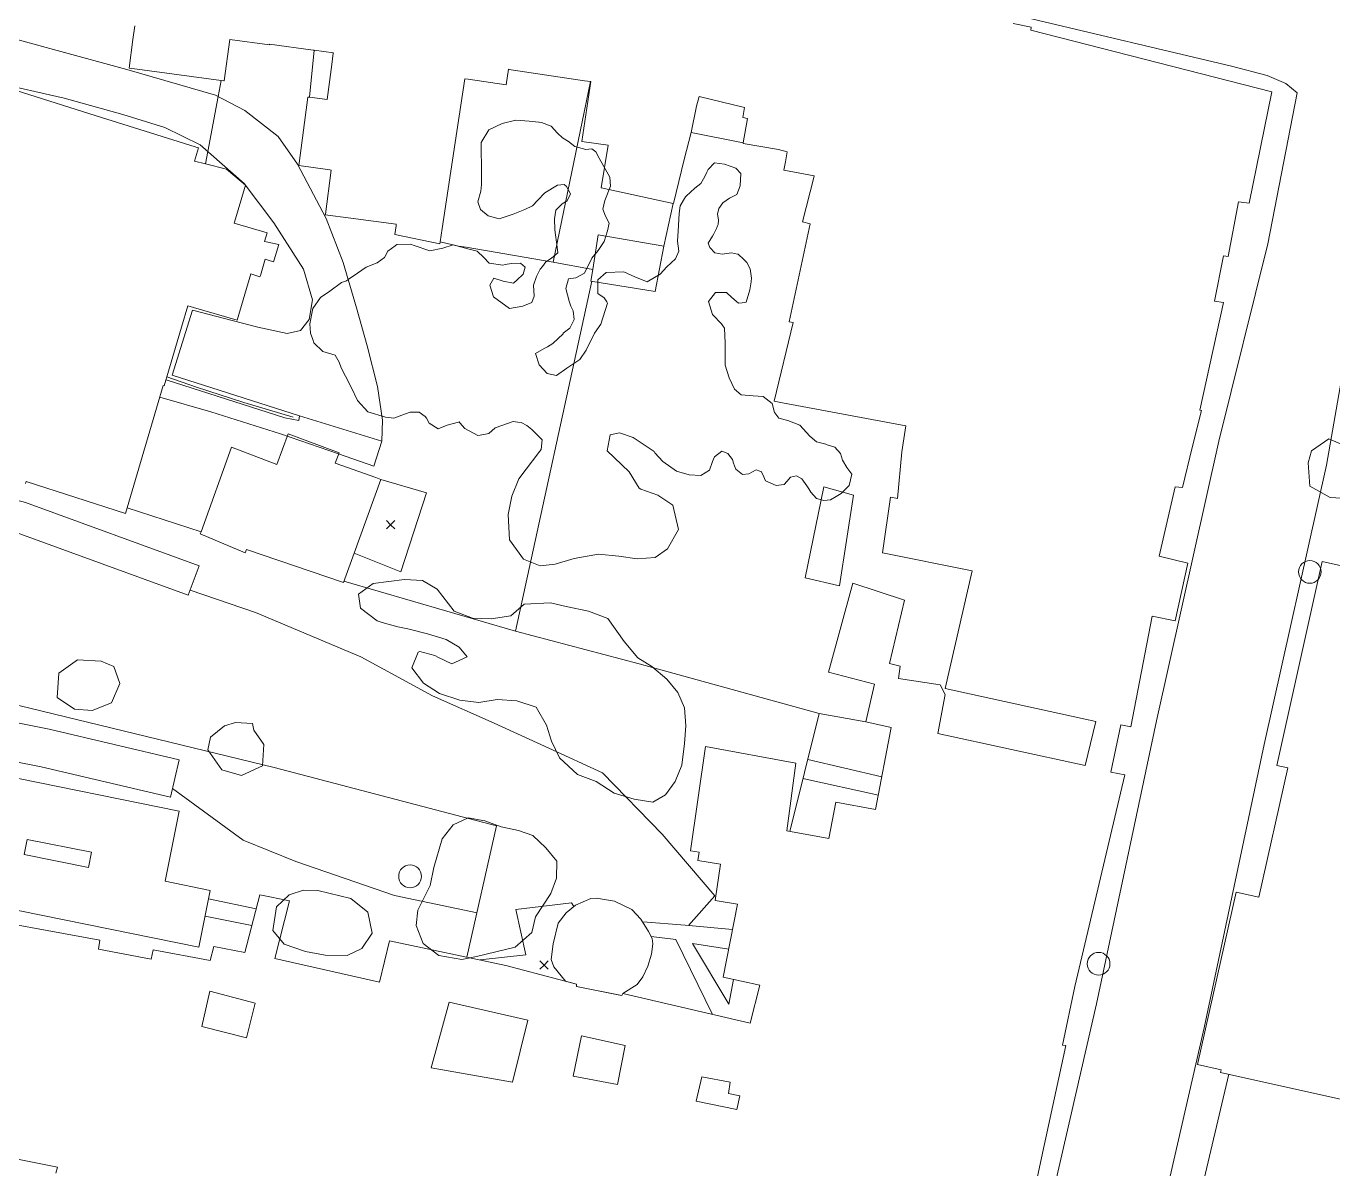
# Model space of a CAD drawing. Header units: metres. Extents: x 4652992 to 4879070, y 2074171 to 2309877.
# Drawn here: x 4653831.3 to 4653919.9, y 2307351.6 to 2307429 of the extents above; entities that cross this region are included whole.
import ezdxf

# ---------------------------------------------------------------- set-up
doc = ezdxf.new("R2010")
doc.units = ezdxf.units.M
doc.header["$MEASUREMENT"] = 0
doc.linetypes.add('DGN Style 2', pattern=[66.27138, 39.762828, -26.508552])
doc.linetypes.add('DGN Style 3', pattern=[92.779933, 66.271381, -26.508552])
doc.layers.get('0').update_dxf_attribs({"color": 4, "lineweight": 0})
for name, color, linetype, lineweight in [('Level 18', 5, 'Continuous', 0), ('Level 20', 30, 'DGN Style 3', 0), ('Level 30', 5, 'Continuous', 0), ('Level 31', 38, 'Continuous', 0), ('Level 35', 4, 'Continuous', 0), ('Level 36', 1, 'Continuous', 0), ('Level 37', 3, 'Continuous', 0), ('Level 38', 3, 'Continuous', 0), ('Level 40', 1, 'Continuous', 0), ('Level 53', 5, 'Continuous', 0), ('Level 54', 30, 'DGN Style 2', 0), ('Level 61', 4, 'Continuous', 0), ('Level 62', 4, 'Continuous', 0), ('Level 63', 3, 'Continuous', 0)]:
    doc.layers.add(name, color=color, linetype=linetype, lineweight=lineweight)

# ---------------------------------------------------------------- blocks, each defined once
blk = doc.blocks.new('COTA')
at = {"color": 0, "linetype": 'ByBlock', "lineweight": -2, "ltscale": 10}
for p, q in [((0, 0), (-1.419522, -1.408457)), ((-1.408457, 1.419522), (0, 0)), ((1.419522, 1.408457), (0, 0)), ((0, 0), (1.408457, -1.419522))]:
    blk.add_line(p, q, dxfattribs=at)
blk = doc.blocks.new('POSTE_1')
at = {"layer": 'Level 61'}
blk.add_circle((-4.7e-05, -1.9e-05, -2.4e-05), 0.770001, dxfattribs=at)
blk = doc.blocks.new('COTA_12')
at = {"layer": 'Level 63', "ltscale": 0.2}
for p, q in [((-1.408662, 1.419362, 0.00024), (-0.000205, -0.00016, 0.00024)), ((1.419317, 1.408297, 0.00024), (-0.000205, -0.00016, 0.00024)), ((-0.000205, -0.00016, 0.00024), (-1.419727, -1.408617, 0.00024)), ((-0.000205, -0.00016, 0.00024), (1.408252, -1.419682, 0.00024))]:
    blk.add_line(p, q, dxfattribs=at)

msp = doc.modelspace()

# ---------------------------------------------------------------- linework, layer by layer
at = {"layer": 'Level 18', "color": 30}
for points in [[(4653912.173002, 2307400.888649, 1393.192617), (4653915.487317, 2307414.273423, 1392.703321), (4653917.486863, 2307424.498414, 1392.275036), (4653916.720773, 2307425.141192, 1392.250945), (4653915.454628, 2307425.684559, 1392.285817), (4653913.037919, 2307426.30985, 1392.102974), (4653899.07946, 2307429.60306, 1391.920374), (4653891.038531, 2307431.503399, 1391.223736), (4653883.724149, 2307433.068652, 1390.796511), (4653878.892389, 2307434.085218, 1390.016245), (4653872.590485, 2307435.589347, 1388.979858), (4653867.456285, 2307436.439866, 1388.092606), (4653859.634149, 2307437.486037, 1386.44587), (4653850.008952, 2307438.664013, 1384.322526), (4653840.005657, 2307440.015326, 1382.267038), (4653835.280861, 2307440.663906, 1381.416154), (4653834.2316, 2307440.599046, 1381.268762), (4653833.437608, 2307440.238299, 1381.151863), (4653832.88768, 2307438.611337, 1381.11411), (4653831.794413, 2307433.921624, 1381.187653), (4653830.5495, 2307430.032144, 1381.430552)], [(4654011.548126, 2307403.068242, 1394.130382), (4654010.870817, 2307404.393386, 1394.007417), (4654009.692147, 2307404.953081, 1394.036957), (4654000.32098, 2307406.866745, 1394.177976), (4653990.496069, 2307408.999108, 1394.309208), (4653983.545591, 2307410.551539, 1394.279273), (4653972.34733, 2307413.016934, 1394.044099), (4653961.041295, 2307415.552701, 1393.809771), (4653948.230826, 2307418.374532, 1393.60998), (4653939.039053, 2307420.525751, 1393.19598), (4653929.834811, 2307422.728006, 1392.618917), (4653926.003743, 2307423.434124, 1392.318595), (4653924.15043, 2307423.380876, 1392.278229), (4653921.861177, 2307412.98921, 1392.718623), (4653919.468683, 2307399.25937, 1393.285273)], [(4653898.594815, 2307339.723172, 1395.600656), (4653903.869005, 2307362.735617, 1394.588156), (4653907.937312, 2307381.921825, 1393.750656), (4653912.173001, 2307400.888648, 1392.750656)], [(4653905.881288, 2307338.053195, 1395.587778), (4653911.16913, 2307361.125205, 1394.575278), (4653915.241765, 2307380.331825, 1393.737778), (4653919.468683, 2307399.25937, 1392.737778)]]:
    msp.add_polyline3d(points, dxfattribs=at)
at = {"layer": 'Level 20', "linetype": 'Continuous'}
for points in [[(4653876.206797, 2307368.055849, 1393.296077), (4653877.984789, 2307370.069431, 1393.189827), (4653874.415774, 2307374.241049, 1392.771077), (4653870.366636, 2307378.403571, 1391.902327), (4653866.743238, 2307380.087168, 1391.439827), (4653863.03911, 2307381.776211, 1390.771077), (4653858.840724, 2307383.636183, 1390.264827), (4653853.981775, 2307386.263556, 1389.583577), (4653846.843978, 2307389.265255, 1389.039827), (4653842.418001, 2307390.795366, 1388.745657)], [(4653861.868148, 2307368.926184, 1392.449583), (4653856.280054, 2307370.081805, 1392.212083), (4653849.592199, 2307372.39031, 1391.237083), (4653846.000612, 2307373.833117, 1390.099583), (4653841.218163, 2307377.34378, 1389.748677)]]:
    msp.add_polyline3d(points, dxfattribs=at)
at = {"layer": 'Level 30', "color": 1}
for points in [[(4653890.682085, 2307400.173543, 1400.169087), (4653890.937296, 2307401.939828, 1402.1), (4653882.583291, 2307403.481293, 1402.1), (4653882.018148, 2307403.613057, 1396.4), (4653883.310466, 2307408.923662, 1396.4), (4653883.040546, 2307408.971666, 1398.7), (4653884.457606, 2307415.633205, 1398.6), (4653883.948708, 2307415.764298, 1394.5), (4653884.715373, 2307418.755996, 1394.5), (4653884.738232, 2307418.872102, 1393.7), (4653882.667248, 2307419.255365, 1393.5), (4653882.786133, 2307419.821896, 1393.5), (4653882.90236, 2307420.507685, 1392.8), (4653882.31976, 2307420.658634, 1392.8), (4653879.914566, 2307421.078248, 1392.8), (4653879.921935, 2307421.119077, 1392.80964), (4653880.220317, 2307422.772319, 1393.2), (4653879.89632, 2307422.833292, 1393.2), (4653879.998665, 2307423.515507, 1393.2), (4653876.924449, 2307424.262477, 1393.2), (4653876.75124, 2307423.602052, 1392.2), (4653876.387548, 2307421.810683, 1392.1509), (4653875.914986, 2307419.97348, 1392.1), (4653875.189227, 2307417.002597, 1391.6), (4653875.162228, 2307417.009496, 1391.6), (4653870.283592, 2307418.070724, 1391.4478), (4653870.751328, 2307420.945497, 1391.8), (4653868.97017, 2307421.212322, 1391.8), (4653869.577302, 2307425.265158, 1390.6), (4653869.553356, 2307425.268745, 1390.598708), (4653869.160457, 2307425.327603, 1390.5775), (4653864.178778, 2307426.073879, 1390.3092), (4653864.008485, 2307426.09939, 1390.3), (4653863.850354, 2307425.043807, 1391.1947), (4653863.849422, 2307425.037587, 1391.2), (4653861.277355, 2307425.422893, 1390.1035), (4653861.034508, 2307425.459272, 1390), (4653860.498225, 2307421.879379, 1389.968), (4653859.51261, 2307415.300022, 1389.9093), (4653859.379047, 2307414.408443, 1389.901348), (4653859.356404, 2307414.257289, 1389.9), (4653856.293045, 2307414.894128, 1390), (4653856.374441, 2307415.49848, 1386.351), (4653856.386732, 2307415.589734, 1385.8), (4653853.31225, 2307416.003817, 1385.8), (4653851.576618, 2307416.237578, 1385.8), (4653851.583556, 2307416.289094, 1385.8), (4653851.985079, 2307419.270326, 1385.8), (4653851.888515, 2307419.283331, 1385.9357), (4653849.779643, 2307419.567362, 1388.9), (4653849.801837, 2307419.732152, 1388.9), (4653850.405647, 2307424.215318, 1388.9), (4653850.510036, 2307424.201259, 1388.908071), (4653851.699015, 2307424.041122, 1389), (4653852.021274, 2307426.433827, 1388.3205), (4653852.123981, 2307427.196407, 1388.104), (4653852.125862, 2307427.210372, 1388.1), (4653850.827157, 2307427.385286, 1388.1), (4653850.752758, 2307427.395306, 1388.1), (4653847.79479, 2307427.793697, 1388.1), (4653847.790104, 2307427.758903, 1386.4), (4653845.10815, 2307428.120118, 1384.9), (4653844.730387, 2307425.3153, 1384.9), (4653844.703528, 2307425.318917, 1384.9), (4653844.527447, 2307425.342632, 1384.90274), (4653838.815528, 2307426.111935, 1384.9916), (4653838.271804, 2307426.185166, 1385), (4653838.533045, 2307428.124826, 1385.4731), (4653838.658366, 2307429.05531, 1385.7)], [(4653898.232235, 2307429.213277, 1398.2), (4653899.443686, 2307428.959098, 1398.2), (4653899.411318, 2307428.74916, 1401.1), (4653915.76487, 2307424.564612, 1401.2), (4653914.229497, 2307417.03414, 1401.2), (4653913.512235, 2307417.117451, 1401.2), (4653912.796001, 2307413.418629, 1401.2), (4653912.486166, 2307413.463553, 1398.8), (4653911.876312, 2307410.379975, 1398.8), (4653912.4797, 2307410.297079, 1399), (4653910.888426, 2307402.997707, 1399), (4653910.995789, 2307402.978385, 1402), (4653910.352638, 2307400.453161, 1402), (4653909.699298, 2307397.738986, 1402), (4653909.198058, 2307397.787738, 1396)], [(4653830.546477, 2307424.678555, 1385.0568), (4653835.612759, 2307423.090124, 1386.092), (4653842.757225, 2307420.850121, 1387.5518), (4653842.992969, 2307420.776208, 1387.6), (4653842.711303, 2307419.877835, 1387.3085), (4653843.467181, 2307419.686151, 1387.3), (4653844.888799, 2307419.325641, 1387.3), (4653846.162975, 2307418.237339, 1387.3), (4653845.42722, 2307415.730228, 1387.1044), (4653845.410652, 2307415.673773, 1387.1), (4653847.635169, 2307415.02095, 1385.5), (4653847.462235, 2307414.431673, 1385.5), (4653848.422731, 2307414.22327, 1385.6)], [(4653874.546229, 2307414.114909, 1391.4), (4653873.958562, 2307411.03891, 1391.4), (4653869.587547, 2307411.743945, 1391.4), (4653869.711533, 2307412.527837, 1391.374967), (4653870.082829, 2307414.875318, 1391.3), (4653874.52867, 2307414.1179, 1391.399606), (4653874.546229, 2307414.114909, 1391.4)], [(4653848.422731, 2307414.22327, 1385.6), (4653848.113206, 2307413.178732, 1385.689), (4653848.075049, 2307413.049966, 1385.7), (4653847.710917, 2307413.157868, 1385.7), (4653847.500961, 2307413.220084, 1385.7), (4653847.175078, 2307412.120345, 1385.7), (4653847.151644, 2307412.041262, 1385.7), (4653846.539611, 2307412.222625, 1385.8), (4653845.610238, 2307409.086322, 1386.9), (4653842.642109, 2307409.960211, 1386.9885), (4653842.257117, 2307410.073562, 1387), (4653841.826072, 2307408.609534, 1387.6197), (4653840.835608, 2307405.245463, 1389.043778), (4653840.769449, 2307405.020757, 1389.1389), (4653840.657425, 2307404.640271, 1389.3), (4653840.589718, 2307404.660206, 1392.1), (4653838.14757, 2307396.365546, 1392.1), (4653838.033163, 2307395.976965, 1392.1), (4653831.295095, 2307398.154712, 1392.1), (4653831.253472, 2307398.025929, 1393.8)], [(4653852.256704, 2307399.395415, 1390.8), (4653855.006549, 2307398.41917, 1390.8), (4653855.337876, 2307398.301542, 1390.8), (4653853.529985, 2307393.295001, 1390.8), (4653852.81058, 2307391.302772, 1390.8), (4653846.236483, 2307393.539594, 1390.2), (4653846.154075, 2307393.316266, 1390.2), (4653843.105014, 2307394.603138, 1390.2), (4653843.154458, 2307394.740568, 1390.2), (4653845.22426, 2307400.49364, 1390.2), (4653848.282714, 2307399.30746, 1390.3), (4653849.068437, 2307401.383932, 1390.8), (4653852.510927, 2307400.102949, 1390.8), (4653852.256704, 2307399.395415, 1390.8)], [(4653826.668508, 2307368.833266, 1395.062016), (4653836.291707, 2307367.058363, 1395.249516), (4653836.210868, 2307366.459297, 1395.187016), (4653839.764881, 2307365.767986, 1394.305766), (4653839.90844, 2307366.405996, 1394.324516), (4653843.78135, 2307365.693143, 1393.605766), (4653844.022306, 2307366.64411, 1393.593266), (4653846.114564, 2307366.23074, 1393.555766), (4653847.139785, 2307370.127613, 1392.724516), (4653849.142381, 2307369.735413, 1392.743266), (4653848.168396, 2307365.826442, 1394.049516), (4653855.25323, 2307364.220849, 1395.337016), (4653855.936125, 2307367.015995, 1394.868266), (4653863.8182, 2307365.356547, 1395.049516), (4653868.61842, 2307364.088796, 1396.037016), (4653868.622392, 2307363.926601, 1396.037016), (4653871.693865, 2307363.308907, 1396.518266), (4653871.751066, 2307363.443221, 1396.562016), (4653880.392835, 2307361.443146, 1397.562016), (4653881.049666, 2307364.00256, 1397.405766), (4653878.568947, 2307364.547963, 1396.424516), (4653879.533454, 2307369.493905, 1395.662016), (4653878.014722, 2307369.758423, 1395.505766), (4653878.378051, 2307372.21244, 1395.399516), (4653876.83083, 2307372.470246, 1395.249516), (4653876.928673, 2307373.024983, 1395.249516), (4653876.34079, 2307373.110034, 1395.249516), (4653877.354803, 2307380.194384, 1395.137016), (4653883.4951, 2307379.067127, 1395.893266), (4653882.865839, 2307374.472049, 1396.055766), (4653885.715366, 2307373.947073, 1395.930766), (4653886.19265, 2307376.427936, 1395.912016), (4653888.895538, 2307375.910707, 1396.330766), (4653889.959434, 2307381.478211, 1396.305766), (4653888.237308, 2307381.857942, 1395.043266), (4653888.827224, 2307384.419717, 1394.493266), (4653885.703415, 2307385.224464, 1393.799516), (4653887.347695, 2307391.273088, 1393.912016), (4653890.849581, 2307390.110312, 1394.299516), (4653889.843567, 2307385.819199, 1394.387016), (4653890.557991, 2307385.63708, 1394.387016), (4653890.451088, 2307384.802282, 1394.387016), (4653893.282287, 2307384.3757, 1394.399516), (4653893.617073, 2307383.705378, 1394.399516), (4653893.118143, 2307381.068368, 1397.230766), (4653903.113677, 2307378.909916, 1397.374516), (4653903.836768, 2307381.883705, 1396.855766), (4653893.603609, 2307384.125138, 1395.630766), (4653895.452203, 2307392.100923, 1394.137016), (4653889.373302, 2307393.32119, 1393.880766), (4653889.898531, 2307397.094229, 1394.155766), (4653890.378201, 2307397.007851, 1395.805766), (4653890.682085, 2307400.173543, 1400.169087)], [(4653909.198058, 2307397.787738, 1396), (4653908.114862, 2307393.099015, 1396.237016), (4653910.074156, 2307392.624331, 1396.243266), (4653909.211907, 2307388.710425, 1396.318266), (4653907.648744, 2307389.024799, 1397.012016), (4653906.212099, 2307381.518112, 1397.199516), (4653905.526701, 2307381.652654, 1397.199516), (4653904.836898, 2307378.449116, 1399.193266), (4653905.807285, 2307378.260889, 1399.193266), (4653902.396813, 2307363.923798, 1399.749516), (4653901.561635, 2307359.949879, 1399.837016), (4653901.785352, 2307359.92403, 1399.837016), (4653900.13496, 2307352.306744, 1405.530766), (4653897.106381, 2307338.107716, 1405.593266)], [(4653922.540064, 2307355.814319, 1398.638346), (4653922.729092, 2307356.6634, 1398.638346), (4653923.217931, 2307356.554571, 1398.638346), (4653923.432084, 2307357.516511, 1398.575846), (4653922.827468, 2307357.651114, 1398.575846), (4653926.695048, 2307375.023613, 1398.475846), (4653935.81112, 2307373.046644, 1398.438346), (4653937.160679, 2307379.472243, 1397.657096), (4653930.401364, 2307380.898203, 1397.400846), (4653932.559233, 2307390.04487, 1397.250846), (4653928.610846, 2307390.923886, 1397.244596), (4653928.794858, 2307391.750436, 1397.069596), (4653925.104588, 2307392.571988, 1397.657096), (4653924.86106, 2307391.478104, 1398.219596), (4653919.18304, 2307392.742182, 1397.775846), (4653916.101959, 2307378.9025, 1397.894596), (4653916.838777, 2307378.738465, 1398.169596), (4653914.888163, 2307369.976642, 1398.169596), (4653913.337311, 2307370.321903, 1398.044596), (4653910.732795, 2307358.62287, 1398.150846), (4653912.327554, 2307358.267834, 1398.394596), (4653912.289387, 2307358.096392, 1398.394596), (4653922.540064, 2307355.814319, 1398.638346)], [(4653843.003106, 2307366.595181, 1392.480766), (4653827.728995, 2307369.681159, 1392.193266), (4653827.809639, 2307370.080308, 1391.712016), (4653826.742072, 2307370.295999, 1391.530766), (4653827.419477, 2307373.648828, 1391.405766), (4653828.449959, 2307373.440629, 1391.705766), (4653829.429014, 2307378.286481, 1392.387016), (4653841.679612, 2307375.811373, 1392.662016), (4653840.718379, 2307371.053731, 1392.637016), (4653843.778976, 2307370.435368, 1392.662016), (4653843.003106, 2307366.595181, 1392.480766)], [(4653879.684687, 2307356.517131, 1399.033891), (4653878.921749, 2307356.670242, 1399.033891), (4653879.026908, 2307357.439217, 1399.033891), (4653877.120239, 2307357.794926, 1400.402641), (4653876.721474, 2307356.139993, 1400.527641), (4653879.490883, 2307355.594171, 1400.521391), (4653879.684687, 2307356.517131, 1399.033891)], [(4653833.316679, 2307351.2588, 1395.237016), (4653833.421366, 2307351.664102, 1391.993266), (4653823.794194, 2307353.601199, 1391.918266)]]:
    msp.add_polyline3d(points, dxfattribs=at)
for points in [[(4653835.528833, 2307371.99239, 1392.724516), (4653831.156798, 2307372.862247, 1392.749516), (4653831.362469, 2307373.895982, 1392.749516), (4653835.734504, 2307373.026125, 1392.724516)], [(4653846.231099, 2307360.441681, 1394.758891), (4653846.822628, 2307362.785481, 1394.380766), (4653843.747355, 2307363.605561, 1394.283891), (4653843.207025, 2307361.218381, 1395.052641)], [(4653865.322944, 2307361.62865, 1396.446391), (4653859.974313, 2307362.863641, 1395.652641), (4653858.767668, 2307358.408697, 1398.096391), (4653864.272503, 2307357.446545, 1397.040141)], [(4653871.405229, 2307357.27233, 1396.633891), (4653871.92136, 2307359.925771, 1396.627641), (4653868.957387, 2307360.584734, 1396.602641), (4653868.3954, 2307357.84781, 1396.627641)]]:
    msp.add_3dface(points, dxfattribs=at)
at = {"layer": 'Level 31'}
msp.add_polyline3d([(4653868.622392, 2307363.926601, 1394.518266), (4653868.61842, 2307364.088796, 1394.518266), (4653867.86154, 2307364.28869, 1394.740141), (4653867.075632, 2307365.257084, 1394.596391), (4653866.903254, 2307365.756765, 1394.521391), (4653867.021197, 2307366.822519, 1394.452641), (4653867.361713, 2307368.213807, 1394.346391), (4653867.924366, 2307368.904666, 1394.333891), (4653868.548328, 2307369.446057, 1394.327641), (4653869.584567, 2307369.89022, 1394.321391), (4653869.981293, 2307369.904665, 1394.327641), (4653871.183913, 2307369.702051, 1394.327641), (4653872.360102, 2307369.141147, 1394.327641), (4653872.987628, 2307368.493623, 1394.327641), (4653873.504534, 2307367.656174, 1394.327641), (4653873.734222, 2307367.169978, 1394.402641), (4653873.787981, 2307366.806278, 1394.427641), (4653873.699356, 2307366.111634, 1394.465141), (4653873.460127, 2307365.290497, 1394.477641), (4653873.109388, 2307364.576663, 1394.496391), (4653872.718886, 2307364.047718, 1394.515141), (4653871.751066, 2307363.443221, 1394.518266), (4653871.693865, 2307363.308907, 1394.518266), (4653871.543256, 2307363.339196, 1394.508891), (4653868.622392, 2307363.926601, 1394.518266)], dxfattribs=at)
msp.add_3dface([(4653887.391878, 2307397.238843, 1393.571391), (4653886.450187, 2307391.086347, 1393.508891), (4653884.113855, 2307391.623106, 1393.346391), (4653885.379873, 2307397.799701, 1393.352641)], dxfattribs=at)
at = {"layer": 'Level 35'}
for p, q in [((4653850.510036, 2307424.201259, 1384.691428), (4653850.827157, 2307427.385286, 1384.691428)), ((4653846.891709, 2307369.184672, 1391.56062), (4653843.665085, 2307369.87166, 1392.63541)), ((4653843.425199, 2307368.684338, 1392.57937), (4653846.597067, 2307368.064739, 1391.56062))]:
    msp.add_line(p, q, dxfattribs=at)
at = {"layer": 'Level 35', "extrusion": (-0.0034373848919425, -0.0194928215600476, 0.9998040879556018), "elevation": -59579.17436, "flags": 128}
msp.add_lwpolyline([(4182470.488056, 3079947.99472), (4182467.262131, 3079947.99472), (4182466.695448, 3079939.784986)], dxfattribs=at)
at = {"layer": 'Level 35'}
msp.add_polyline3d([(4653859.379047, 2307414.408443, 1389.6914), (4653860.618512, 2307414.116593, 1389.6914), (4653861.132249, 2307414.047923, 1390.7914), (4653867.040588, 2307413.02953, 1390.9914), (4653869.553356, 2307425.268745, 1390.9914)], dxfattribs=at)
at = {"layer": 'Level 36'}
msp.add_polyline3d([(4653885.060399, 2307382.418162, 1394.193266), (4653872.868126, 2307385.803343, 1392.080766), (4653864.46879, 2307387.999999, 1389.455766), (4653869.664802, 2307411.731483, 1389.050152)], dxfattribs=at)
at = {"layer": 'Level 37'}
for p, q in [((4653852.842351, 2307391.390753, 1388.125295), (4653864.46879, 2307387.999999, 1389.368265)), ((4653909.645771, 2307344.374724, 1398.144596), (4653912.840893, 2307357.973612, 1397.407096))]:
    msp.add_line(p, q, dxfattribs=at)
msp.add_polyline3d([(4653861.187318, 2307365.910438, 1393.893266), (4653863.195815, 2307374.807106, 1393.418266), (4653848.111794, 2307378.770089, 1392.268266), (4653822.120571, 2307385.061215, 1389.593266), (4653818.810157, 2307379.802582, 1389.180766), (4653821.933541, 2307377.359953, 1390.205766), (4653817.765252, 2307370.109986, 1390.305766), (4653826.668508, 2307368.833266, 1391.180766)], dxfattribs=at)
at = {"layer": 'Level 38'}
for p, q in [((4653844.323714, 2307424.255723, 1384.665363), (4653844.527447, 2307425.342632, 1384.62418)), ((4653843.622744, 2307420.516075, 1384.807061), (4653844.323714, 2307424.255723, 1384.665363)), ((4653876.387548, 2307421.810683, 1392.1454), (4653879.921935, 2307421.119077, 1392.467969)), ((4653843.467181, 2307419.686151, 1384.838507), (4653843.622744, 2307420.516075, 1384.807061)), ((4653874.52867, 2307414.1179, 1391.291429), (4653875.162228, 2307417.009496, 1391.291429)), ((4653867.040588, 2307413.02953, 1390.991428), (4653869.711533, 2307412.527837, 1390.991428)), ((4653838.14757, 2307396.365546, 1389.891429), (4653843.154458, 2307394.740568, 1389.891429))]:
    msp.add_line(p, q, dxfattribs=at)
msp.add_polyline3d([(4653840.835608, 2307405.245463, 1387.632341), (4653842.854623, 2307404.54136, 1387.0914), (4653846.047737, 2307403.504434, 1386.1914), (4653849.395712, 2307402.524547, 1386.1914)], dxfattribs=at)
at = {"layer": 'Level 40', "color": 3}
for points in [[(4653867.935132, 2307418.150208, 1391.3), (4653867.788759, 2307418.287932, 1391.3), (4653867.318561, 2307418.234398, 1391.3), (4653866.464717, 2307417.716204, 1391.1), (4653865.984088, 2307417.238632, 1391.1), (4653865.6256, 2307416.844573, 1391.1), (4653865.115896, 2307416.585408, 1391.1), (4653864.3142, 2307416.284754, 1390.8), (4653863.367723, 2307415.965411, 1390.8), (4653862.628621, 2307416.175321, 1390.8), (4653862.106328, 2307416.593104, 1390.8), (4653861.924533, 2307417.12449, 1390.8), (4653862.130545, 2307417.831603, 1390.8), (4653862.181548, 2307418.283719, 1390.8), (4653862.182401, 2307419.029382, 1390.8), (4653862.170147, 2307419.706477, 1390.8), (4653862.157893, 2307420.38357, 1390.8), (4653862.158746, 2307421.129227, 1390.8), (4653862.677607, 2307421.990544, 1390.8), (4653863.575392, 2307422.425415, 1390.8), (4653864.502186, 2307422.641721, 1390.8), (4653865.401585, 2307422.585165, 1391.2), (4653866.069707, 2307422.51641, 1391.2), (4653866.077798, 2307422.515578, 1391.2), (4653866.234606, 2307422.499441, 1391.2), (4653866.891657, 2307422.233891, 1391.2), (4653867.332053, 2307421.760691, 1391.2), (4653867.661987, 2307421.450224, 1391.2), (4653868.073326, 2307421.195423, 1391.2), (4653868.50572, 2307420.865695, 1391.2), (4653869.238386, 2307420.664796, 1391.6), (4653869.643571, 2307420.702618, 1391.6), (4653869.935184, 2307420.496923, 1391.6), (4653870.153231, 2307420.063707, 1391.6), (4653870.877649, 2307418.790335, 1391.8), (4653870.911529, 2307418.180767, 1391.8), (4653870.542637, 2307417.194509, 1391.8), (4653870.402338, 2307416.61767, 1391.8), (4653870.580156, 2307416.131841, 1391.8), (4653870.821595, 2307415.66422, 1391.8), (4653870.721455, 2307415.140151, 1391.8), (4653870.495281, 2307414.428633, 1391.8), (4653870.077015, 2307413.813513, 1391.8), (4653869.646397, 2307413.291178, 1391.8), (4653869.148583, 2307412.287428, 1391.6), (4653868.562158, 2307411.952104, 1391.2), (4653868.069328, 2307411.893703, 1391.2), (4653867.8831, 2307411.234263, 1391.2), (4653868.116506, 2307410.372339, 1390.9), (4653868.235235, 2307410.047986, 1390.9), (4653868.383039, 2307409.718177, 1390.9), (4653868.451617, 2307409.131391, 1390.9), (4653868.160148, 2307408.551777, 1390.9), (4653867.718724, 2307408.208539, 1390.9), (4653867.702609, 2307408.157845, 1391), (4653867.009292, 2307407.499823, 1391), (4653866.642659, 2307407.294939, 1391), (4653866.422721, 2307407.172032, 1391), (4653865.836127, 2307406.844229, 1391), (4653866.078154, 2307406.054424, 1391), (4653866.621548, 2307405.470815, 1391), (4653867.253781, 2307405.352206, 1391), (4653867.969262, 2307405.830643, 1391.6), (4653868.849816, 2307406.430254, 1392.1), (4653869.273316, 2307407.050119, 1392.1), (4653869.843682, 2307408.210593, 1392.1), (4653870.267153, 2307408.830411, 1392.1), (4653870.718346, 2307410.251274, 1392.4), (4653870.665376, 2307410.329301, 1392.4), (4653870.480425, 2307410.601743, 1392.4), (4653870.058193, 2307410.899454, 1392.4), (4653870.059226, 2307411.816658, 1392.4), (4653870.634558, 2307412.320194, 1392.4), (4653871.818117, 2307412.359992, 1392.4), (4653872.57213, 2307412.039942, 1392.637), (4653873.409077, 2307411.684689, 1392.9), (4653874.293968, 2307412.21682, 1392.9), (4653874.734637, 2307412.701429, 1392.9), (4653875.317396, 2307413.246614, 1392.9), (4653875.548033, 2307413.770649, 1392.9), (4653875.45876, 2307414.442076, 1392.9), (4653875.502979, 2307415.130347, 1393.0831), (4653875.57951, 2307416.321574, 1393.4), (4653875.63405, 2307416.834626, 1393.4), (4653876.014525, 2307417.460831, 1393.4), (4653876.052789, 2307417.495864, 1393.4), (4653876.646779, 2307418.039678, 1393.4), (4653877.054865, 2307418.355405, 1393.4), (4653877.319213, 2307418.828969, 1393.4), (4653877.460116, 2307419.134018, 1393.4), (4653877.541595, 2307419.310417, 1393.4), (4653877.973779, 2307419.752395, 1393.4), (4653878.653181, 2307419.668214, 1393.4), (4653879.426268, 2307419.391999, 1393.4), (4653879.747601, 2307419.026344, 1393.4), (4653879.720714, 2307418.20295, 1393.4), (4653879.493104, 2307417.603142, 1393.9), (4653878.995136, 2307417.352228, 1393.7), (4653878.545352, 2307417.044538, 1393.7), (4653878.255282, 2307416.663227, 1393.7), (4653878.182949, 2307416.284563, 1393.7), (4653878.199864, 2307416.157339, 1393.7), (4653878.236439, 2307415.882246, 1393.7), (4653878.222121, 2307415.579844, 1393.7), (4653878.183983, 2307415.497269, 1393.7), (4653878.100341, 2307415.316171, 1393.7), (4653877.925763, 2307414.938182, 1393.7), (4653877.835898, 2307414.790261, 1393.7), (4653877.545512, 2307414.312271, 1393.7), (4653877.665059, 2307414.028291, 1393.7), (4653877.986277, 2307413.662833, 1393.7), (4653878.489571, 2307413.568265, 1393.7), (4653879.116909, 2307413.66831, 1393.7), (4653879.521444, 2307413.569254, 1393.9651), (4653879.574684, 2307413.556217, 1394), (4653879.955903, 2307413.203284, 1394), (4653880.165036, 2307413.009668, 1394), (4653880.386161, 2307412.576064, 1394), (4653880.483293, 2307411.947949, 1394), (4653880.452177, 2307411.721131, 1394), (4653880.448904, 2307411.697266, 1394), (4653880.372602, 2307411.141062, 1394), (4653880.128127, 2307410.31573, 1394), (4653879.850091, 2307410.277412, 1394), (4653879.592988, 2307410.241979, 1394), (4653879.146192, 2307410.630836, 1394), (4653878.775192, 2307410.961901, 1394), (4653878.038433, 2307410.969582, 1394), (4653877.574515, 2307410.359654, 1394), (4653877.841107, 2307409.481838, 1394), (4653878.45738, 2307408.843338, 1394), (4653878.497178, 2307408.784702, 1394), (4653878.660707, 2307408.543772, 1394), (4653878.685551, 2307407.53711, 1394), (4653878.689232, 2307407.268102, 1394), (4653878.705872, 2307406.052073, 1394), (4653878.957971, 2307405.177204, 1393.8), (4653879.332601, 2307404.409649, 1393.8), (4653879.779539, 2307404.020746, 1393.8), (4653880.317854, 2307403.977475, 1393.8), (4653880.592287, 2307403.955416, 1393.8), (4653881.265443, 2307403.916218, 1393.6), (4653881.872193, 2307403.453666, 1393.6), (4653882.048554, 2307402.826194, 1393.6), (4653882.05326, 2307402.809452, 1393.6), (4653882.332515, 2307402.451945, 1393.6), (4653882.953542, 2307402.291863, 1393.6), (4653883.760113, 2307401.966217, 1393.6), (4653884.444366, 2307401.227664, 1393.6), (4653884.891312, 2307400.838737, 1393.6), (4653885.512244, 2307400.678697, 1393.6), (4653885.616744, 2307400.644235, 1393.6), (4653886.125118, 2307400.476586, 1393.6), (4653886.522059, 2307400.053474, 1393.6), (4653886.651361, 2307399.593393, 1393.6), (4653886.94837, 2307399.101867, 1393.6), (4653887.295334, 2307398.644565, 1393.6), (4653887.108809, 2307397.895045, 1393.6), (4653886.569035, 2307397.34248, 1393.6), (4653886.227334, 2307397.145027, 1393.6), (4653885.835661, 2307396.91335, 1393.6), (4653885.392255, 2307396.865703, 1393.6), (4653884.89711, 2307397.002095, 1393.6), (4653884.500128, 2307397.425197, 1393.6), (4653884.359751, 2307397.66077, 1393.6), (4653884.236975, 2307397.866806, 1393.6), (4653883.895493, 2307398.342474, 1393.3), (4653883.542017, 2307398.539565, 1393.3), (4653883.132256, 2307398.441949, 1393.3), (4653882.867932, 2307398.151061, 1393.3), (4653882.692086, 2307397.957544, 1393.3), (4653882.156428, 2307397.883513, 1393.3), (4653881.437671, 2307398.211857, 1393), (4653881.258186, 2307398.638189, 1393), (4653881.127136, 2307398.831246, 1393), (4653881.122439, 2307398.838166, 1393), (4653881.049972, 2307398.861396, 1393), (4653880.79463, 2307398.943253, 1393), (4653880.310444, 2307398.68496, 1393), (4653879.86647, 2307398.637287, 1393), (4653879.410921, 2307398.984489, 1393), (4653879.325191, 2307399.218733, 1393), (4653879.266663, 2307399.39684, 1393), (4653879.18767, 2307399.637225, 1393), (4653878.874157, 2307400.045083, 1393), (4653878.470374, 2307400.208061, 1393), (4653877.961981, 2307399.823387, 1393), (4653877.84674, 2307399.511551, 1392.8616), (4653877.629016, 2307398.922398, 1392.6), (4653877.036238, 2307398.553204, 1392.6), (4653876.26379, 2307398.610662, 1392.6), (4653875.39745, 2307398.860383, 1392.6), (4653874.477471, 2307399.513177, 1392.6), (4653873.935681, 2307400.095098, 1392.6), (4653873.884887, 2307400.184563, 1392.6), (4653872.459804, 2307401.147074, 1392.1), (4653871.533218, 2307401.444106, 1392.1), (4653870.894375, 2307401.317288, 1392.1), (4653870.689685, 2307400.245942, 1392.1), (4653872.182422, 2307398.819075, 1390.629927)], [(4653864.708363, 2307398.33757, 1390.167427), (4653866.134881, 2307400.211104, 1390.6), (4653866.212863, 2307400.33341, 1390.6), (4653866.291938, 2307400.975826, 1390.6), (4653866.032633, 2307401.236567, 1390.6), (4653865.595641, 2307401.675978, 1390.6), (4653865.256445, 2307401.958658, 1390.6), (4653864.902596, 2307402.13611, 1390.6), (4653864.862615, 2307402.15616, 1390.5), (4653864.642819, 2307402.18482, 1390.5), (4653864.320478, 2307402.226851, 1390.5), (4653863.102913, 2307401.783796, 1390.5), (4653862.669142, 2307401.400335, 1390.5), (4653862.086131, 2307401.307199, 1390.5), (4653861.925445, 2307401.28153, 1390.5), (4653861.037936, 2307401.757768, 1390.5), (4653860.710176, 2307402.130386, 1390.5), (4653860.657147, 2307402.190672, 1390.5), (4653860.613985, 2307402.17956, 1390.5), (4653859.844573, 2307401.981479, 1390.5), (4653859.230868, 2307401.73499, 1390.5), (4653858.632061, 2307402.105483, 1390.5), (4653858.435374, 2307402.441304, 1390.5), (4653858.360209, 2307402.569638, 1390.5), (4653857.950765, 2307402.852997, 1390.5), (4653857.334918, 2307402.865154, 1390.5), (4653856.780386, 2307402.659205, 1390.5), (4653856.225835, 2307402.453248, 1390.5), (4653855.669194, 2307402.505941, 1390.5), (4653854.454306, 2307402.888644, 1390.5), (4653853.772845, 2307403.636268, 1390.5), (4653853.328479, 2307404.546088, 1390.5), (4653852.954987, 2307405.287664, 1390.5), (4653852.652374, 2307405.860988, 1390.5), (4653852.520138, 2307406.247392, 1390.5), (4653852.248194, 2307406.71166, 1390.5), (4653851.421535, 2307406.970029, 1390.5), (4653850.810852, 2307407.549515, 1390.5), (4653850.731382, 2307407.775118, 1390.5), (4653850.577031, 2307408.2133, 1390.5), (4653850.542218, 2307408.839756, 1390.5), (4653850.742496, 2307409.887037, 1390.5), (4653851.243342, 2307410.619595, 1390.5), (4653851.895484, 2307411.065439, 1390.5), (4653852.675698, 2307411.642188, 1390.5), (4653853.023162, 2307411.75514, 1390.5), (4653853.121179, 2307411.842005, 1390.1), (4653853.756876, 2307412.285176, 1389.8393), (4653854.340388, 2307412.691968, 1389.6), (4653855.097764, 2307412.988734, 1389.6), (4653855.601489, 2307413.333112, 1389.6), (4653855.81742, 2307413.775419, 1389.6), (4653856.30989, 2307414.141712, 1389.6), (4653856.429961, 2307414.231019, 1389.6), (4653857.349955, 2307414.233802, 1389.6), (4653857.612725, 2307414.144651, 1389.6594), (4653858.67658, 2307413.783711, 1389.9), (4653859.543923, 2307413.971773, 1389.9), (4653860.24227, 2307414.19156, 1389.9), (4653861.337654, 2307413.916369, 1390.2), (4653861.878352, 2307413.770961, 1390.2), (4653862.320184, 2307413.337202, 1390.2), (4653862.685673, 2307412.961635, 1390.2), (4653863.622397, 2307412.829552, 1390.2), (4653863.777958, 2307412.858217, 1390.2), (4653864.211558, 2307412.938118, 1390.2), (4653864.826726, 2307412.954106, 1390.2), (4653865.123928, 2307412.679072, 1390.2), (4653864.992743, 2307412.221441, 1390.2), (4653864.571468, 2307411.812989, 1390.2), (4653864.348743, 2307411.597043, 1390.2), (4653863.631197, 2307411.731783, 1390.2), (4653863.014223, 2307411.93533, 1390.2), (4653862.748293, 2307411.459116, 1390.2), (4653862.99066, 2307410.66823, 1390.2), (4653864.064065, 2307409.89417, 1390.6), (4653864.964277, 2307410.031889, 1390.6), (4653865.576504, 2307410.284543, 1390.9), (4653865.744506, 2307410.727081, 1390.9), (4653865.703787, 2307411.459723, 1390.9), (4653865.908063, 2307412.055731, 1390.9), (4653866.148712, 2307412.556337, 1391.2), (4653866.298813, 2307412.741519, 1391.5), (4653866.539932, 2307413.058379, 1391.5), (4653866.915163, 2307413.289685, 1391.5), (4653867.347271, 2307413.66119, 1391.5), (4653867.297882, 2307414.032604, 1391.5), (4653867.153022, 2307415.226976, 1391.6), (4653867.112349, 2307415.958776, 1391.6), (4653867.22368, 2307416.541317, 1391.6), (4653867.637797, 2307416.976423, 1391.6), (4653867.978331, 2307417.183969, 1391.6), (4653868.218171, 2307417.651812, 1391.6), (4653867.935132, 2307418.150208, 1391.3)], [(4653919.634237, 2307401.045843, 1395.732096), (4653920.890961, 2307400.494841, 1395.807096), (4653921.689599, 2307399.527782, 1396.132096), (4653922.971896, 2307399.212548, 1396.600846), (4653924.120176, 2307398.53931, 1397.038346), (4653924.554863, 2307397.335529, 1397.194596), (4653924.389836, 2307396.232599, 1397.194596), (4653923.015184, 2307395.709884, 1396.982096), (4653921.90685, 2307396.440883, 1396.525846), (4653920.854292, 2307396.997563, 1395.800846), (4653919.709186, 2307397.07902, 1395.325846), (4653918.338125, 2307397.844989, 1395.113346), (4653918.218768, 2307399.431262, 1395.057096), (4653918.465339, 2307400.232915, 1395.088346), (4653919.634237, 2307401.045843, 1395.732096)], [(4653864.708363, 2307398.33757, 1390.167427), (4653864.223852, 2307397.15491, 1389.967427), (4653863.971589, 2307395.917531, 1389.842427), (4653864.07112, 2307394.192015, 1389.867427), (4653865.02644, 2307392.886263, 1389.979927), (4653866.147126, 2307392.433109, 1390.017427), (4653867.177232, 2307392.541635, 1390.067427), (4653868.463285, 2307392.941079, 1390.129927), (4653870.104819, 2307393.229754, 1390.267427), (4653871.487246, 2307393.09317, 1390.467427), (4653872.723266, 2307392.910029, 1390.704927), (4653873.939802, 2307393.001648, 1390.792427), (4653874.778739, 2307393.587484, 1391.067427), (4653875.536049, 2307394.894992, 1391.229927), (4653875.1495, 2307396.553045, 1391.192427), (4653874.132562, 2307397.224908, 1391.067427), (4653872.974484, 2307397.632838, 1390.917427), (4653872.857044, 2307397.714541, 1390.879927), (4653872.182422, 2307398.819075, 1390.629927)], [(4653856.945163, 2307391.521177, 1389.904927), (4653858.178551, 2307391.446724, 1389.842427), (4653859.161258, 2307390.863977, 1389.829927), (4653860.31986, 2307389.375247, 1390.017427), (4653861.569573, 2307388.891694, 1390.167427), (4653862.834559, 2307388.836814, 1390.429927), (4653864.157477, 2307389.038454, 1390.792427), (4653865.074357, 2307389.849078, 1391.367427), (4653866.861769, 2307389.941283, 1391.854927), (4653867.919786, 2307389.692012, 1392.129927), (4653869.422286, 2307389.365038, 1392.292427), (4653870.749415, 2307388.863246, 1392.292427), (4653871.839027, 2307387.309719, 1392.804927), (4653872.783287, 2307386.195691, 1393.417427), (4653873.714384, 2307385.625103, 1393.904927), (4653874.742381, 2307384.761516, 1394.667427), (4653875.489152, 2307383.856119, 1395.129927), (4653875.931527, 2307382.806303, 1395.429927), (4653876.037905, 2307381.592495, 1395.679927), (4653875.932047, 2307380.401674, 1395.917427), (4653875.762466, 2307378.928679, 1396.017427), (4653875.295335, 2307377.822975, 1395.992427), (4653874.65652, 2307376.919821, 1395.879927), (4653873.783352, 2307376.4231, 1395.729927), (4653872.521525, 2307376.612321, 1395.342427), (4653871.177017, 2307377.037157, 1394.904927), (4653869.939418, 2307377.815042, 1394.592427), (4653868.689705, 2307378.298595, 1394.254927), (4653867.45, 2307379.428196, 1393.667427), (4653866.915991, 2307380.553635, 1393.392427), (4653866.588424, 2307381.630437, 1393.217427), (4653865.885364, 2307382.849739, 1393.004927), (4653864.572454, 2307383.294147, 1392.804927), (4653863.230052, 2307383.367267, 1392.579927), (4653861.990344, 2307383.17304, 1392.504927), (4653860.696919, 2307383.342688, 1392.279927), (4653859.326606, 2307383.773603, 1391.904927), (4653858.238045, 2307384.489358, 1391.529927), (4653857.43703, 2307385.515603, 1391.017427), (4653857.86677, 2307386.576083, 1390.767427), (4653857.98737, 2307386.62872, 1390.767427), (4653859.013789, 2307386.359878, 1390.767427), (4653859.254462, 2307386.222124, 1390.767427), (4653860.162913, 2307385.791956, 1390.692427), (4653861.196706, 2307386.27785, 1390.517427), (4653860.661643, 2307386.917233, 1390.529927), (4653859.776364, 2307387.450009, 1390.517427), (4653858.503479, 2307387.830954, 1390.517427), (4653857.167397, 2307388.172754, 1390.479927), (4653856.490667, 2307388.305175, 1390.479927), (4653855.444236, 2307388.60575, 1390.429927), (4653855.088755, 2307388.716519, 1390.429927), (4653853.977549, 2307389.572693, 1390.329927), (4653853.839045, 2307390.5239, 1390.267427), (4653854.815962, 2307391.239329, 1390.229927), (4653856.945163, 2307391.521177, 1389.904927)], [(4653837.240688, 2307385.622097, 1392.342427), (4653837.643287, 2307384.457506, 1392.498677), (4653837.088462, 2307383.153038, 1392.548677), (4653835.760478, 2307382.64015, 1392.423677), (4653834.582568, 2307382.728274, 1392.317427), (4653833.40135, 2307383.521271, 1392.167427), (4653833.501861, 2307385.163026, 1391.954927), (4653834.766503, 2307386.056433, 1391.986177), (4653836.384151, 2307385.986505, 1392.023677), (4653837.240688, 2307385.622097, 1392.342427)], [(4653846.736754, 2307381.300036, 1394.198677), (4653847.409982, 2307380.317928, 1394.286177), (4653847.328518, 2307378.879334, 1394.286177), (4653845.902923, 2307378.21657, 1394.236177), (4653844.554847, 2307378.615382, 1394.129927), (4653843.623399, 2307379.955328, 1393.986177), (4653843.804903, 2307380.816913, 1393.923677), (4653844.738084, 2307381.58227, 1393.886177), (4653845.485002, 2307381.824619, 1393.873677), (4653846.646347, 2307381.739793, 1393.854927), (4653846.736754, 2307381.300036, 1394.198677)], [(4653859.51354, 2307373.925667, 1395.098677), (4653860.246227, 2307374.886767, 1395.086177), (4653861.272554, 2307375.34664, 1395.086177), (4653862.397431, 2307375.162314, 1395.111177), (4653863.495921, 2307374.74123, 1395.273677), (4653864.686478, 2307374.487416, 1395.573677), (4653865.642021, 2307374.154044, 1395.811177), (4653866.538999, 2307373.321524, 1396.061177), (4653867.284023, 2307372.416852, 1396.311177), (4653867.266702, 2307371.260024, 1396.436177), (4653866.868839, 2307370.21995, 1396.461177), (4653865.836779, 2307368.654512, 1396.398677), (4653865.59345, 2307367.577989, 1396.323677), (4653864.445459, 2307366.579855, 1396.211177), (4653863.1532, 2307366.2637, 1396.098677), (4653861.835185, 2307365.953621, 1396.023677), (4653860.841038, 2307365.756138, 1395.936177), (4653859.27252, 2307366.018106, 1395.748677), (4653858.209422, 2307366.835813, 1395.586177), (4653857.751552, 2307368.050726, 1395.473677), (4653857.854516, 2307369.106361, 1395.411177), (4653858.692117, 2307370.771661, 1395.461177), (4653858.938658, 2307371.982416, 1395.386177), (4653859.51354, 2307373.925667, 1395.098677)], [(4653853.309291, 2307369.881446, 1393.473677), (4653854.458032, 2307368.962545, 1393.661177), (4653854.760736, 2307367.541247, 1393.898677), (4653854.06218, 2307366.491103, 1393.936177), (4653853.061609, 2307366.025156, 1393.936177), (4653851.575521, 2307366.051697, 1393.911177), (4653850.244599, 2307366.284622, 1393.886177), (4653848.785528, 2307366.790755, 1393.798677), (4653848.020541, 2307367.727133, 1393.686177), (4653848.270925, 2307369.314954, 1393.486177), (4653849.134973, 2307370.137078, 1393.398677), (4653850.100782, 2307370.449237, 1393.361177), (4653851.074337, 2307370.435593, 1393.348677), (4653853.309291, 2307369.881446, 1393.473677)]]:
    msp.add_polyline3d(points, dxfattribs=at)
at = {"layer": 'Level 53', "color": 212}
msp.add_line((4653841.079417, 2307376.755471, 1389.725777), (4653841.678055, 2307379.293807, 1389.824582), dxfattribs=at)
for points in [[(4653829.074849, 2307425.22091, 1381.815952), (4653833.875791, 2307424.136959, 1382.42523), (4653837.848266, 2307423.044905, 1382.577109), (4653840.705969, 2307422.162637, 1382.643424), (4653843.089185, 2307420.985192, 1382.667526), (4653846.078667, 2307418.356776, 1382.850075), (4653848.079564, 2307415.694147, 1383.406811), (4653850.105003, 2307412.544748, 1383.837884), (4653850.718283, 2307410.470311, 1384.203051), (4653850.487309, 2307409.144444, 1384.503922), (4653849.900676, 2307408.388798, 1384.609743), (4653848.995447, 2307408.178071, 1384.685657), (4653847.016349, 2307408.62163, 1384.656748), (4653842.566944, 2307409.760699, 1384.448219), (4653841.19248, 2307405.367169, 1384.968508), (4653849.824392, 2307402.600658, 1385.143145), (4653855.414443, 2307400.886911, 1385.339411), (4653855.455373, 2307402.309425, 1385.19959), (4653855.116863, 2307404.590661, 1384.99374), (4653854.418469, 2307407.359327, 1384.838897), (4653853.691246, 2307409.933623, 1384.439255), (4653852.796457, 2307413.009982, 1383.95797), (4653851.628037, 2307415.979024, 1383.513119), (4653849.703992, 2307419.659125, 1382.986885), (4653848.394792, 2307421.546471, 1382.827148), (4653846.125254, 2307423.309868, 1382.686865), (4653844.141709, 2307424.35128, 1382.657108), (4653838.128209, 2307426.093051, 1382.455392), (4653834.395548, 2307427.102371, 1382.186339), (4653830.018318, 2307428.299097, 1381.5358)], [(4653819.920707, 2307389.821137, 1384.76418), (4653822.640976, 2307393.394163, 1385.75793), (4653825.166222, 2307396.713116, 1386.55168), (4653825.560432, 2307397.179364, 1386.70168), (4653826.609964, 2307397.572958, 1386.96418), (4653827.361584, 2307397.682179, 1387.05793), (4653828.957983, 2307397.346759, 1387.22668), (4653831.259495, 2307396.736007, 1387.38293), (4653843.018619, 2307392.439014, 1388.77043)], [(4653818.635318, 2307384.401041, 1385.096691), (4653824.333243, 2307392.106187, 1385.727825), (4653826.825543, 2307395.38184, 1386.521575), (4653826.826391, 2307395.382843, 1386.671575), (4653827.142349, 2307395.501333, 1386.934075), (4653827.293782, 2307395.523338, 1387.027825), (4653828.46627, 2307395.276986, 1387.196575), (4653830.620484, 2307394.705322, 1387.352825), (4653842.288708, 2307390.441545, 1388.740325), (4653843.018619, 2307392.439014, 1388.77043)], [(4653816.499365, 2307375.400312, 1385.638219), (4653817.457464, 2307376.737409, 1386.079958), (4653819.815787, 2307379.537645, 1387.030833), (4653821.650979, 2307380.775118, 1387.330833), (4653823.761371, 2307381.867847, 1387.793333), (4653825.971063, 2307382.303141, 1388.018333), (4653827.227307, 2307382.313973, 1388.174583), (4653828.658393, 2307382.193304, 1388.668333), (4653832.856903, 2307381.374177, 1389.287083), (4653841.678055, 2307379.293807, 1389.824583)], [(4653815.241887, 2307370.101401, 1385.957027), (4653819.209654, 2307374.76937, 1386.125777), (4653821.575894, 2307377.579008, 1386.932027), (4653822.984022, 2307378.52851, 1387.232027), (4653824.630296, 2307379.380926, 1387.694527), (4653826.236626, 2307379.697362, 1387.919527), (4653827.128776, 2307379.705055, 1388.075777), (4653828.298071, 2307379.60646, 1388.569527), (4653832.307677, 2307378.824188, 1389.188277), (4653841.079417, 2307376.755471, 1389.725777)]]:
    msp.add_polyline3d(points, dxfattribs=at)
at = {"layer": 'Level 54'}
for p, q in [((4653884.289496, 2307379.314739, 1394.035486), (4653889.320937, 2307378.136874, 1394.035486)), ((4653889.085069, 2307376.90255, 1394.110486), (4653883.965778, 2307378.011553, 1394.035486))]:
    msp.add_line(p, q, dxfattribs=at)
at = {"layer": 'Level 54', "extrusion": (0.0805208688522331, 0.9960578044572701, 0.0372188105538628), "elevation": 2673057.972308, "flags": 128}
msp.add_lwpolyline([(-4452820.504733, -98162.778343), (-4452823.383021, -98162.815869), (-4452826.624823, -98161.984043)], dxfattribs=at)
at = {"layer": 'Level 54', "extrusion": (0.0185275315846897, 0.1621282852764124, 0.9865957377197149), "elevation": 461688.892753, "flags": 128}
msp.add_lwpolyline([(-4361810.909524, -2782795.260693), (-4361807.850251, -2782800.086549), (-4361806.163235, -2782800.086549)], dxfattribs=at)
at = {"layer": 'Level 54', "linetype": 'Continuous'}
for points in [[(4653840.78042, 2307405.05802, 1386.777593), (4653844.245185, 2307403.952032, 1386.2914), (4653848.831323, 2307402.473901, 1385.4914), (4653849.775878, 2307402.294994, 1385.2914), (4653849.824392, 2307402.600658, 1385.1914)], [(4653855.414443, 2307400.886911, 1385.1914), (4653854.878106, 2307399.19824, 1385.4914), (4653852.483547, 2307400.026747, 1385.4914), (4653848.537187, 2307401.39217, 1385.4914), (4653843.829257, 2307402.871551, 1386.1914), (4653840.356695, 2307403.868755, 1386.766475)], [(4653878.938327, 2307366.442123, 1394.066736), (4653876.475365, 2307366.847263, 1393.529236), (4653878.944176, 2307362.722979, 1394.191736), (4653879.264256, 2307364.395095, 1394.172986)]]:
    msp.add_polyline3d(points, dxfattribs=at)
at = {"layer": 'Level 62', "elevation": 1385.5914, "flags": 128}
msp.add_lwpolyline([(4653855.338067, 2307398.301486), (4653858.443672, 2307397.385742), (4653856.695363, 2307392.027068), (4653853.530171, 2307393.294926)], dxfattribs=at)
at = {"layer": 'Level 62'}
msp.add_polyline3d([(4653868.44283, 2307369.35452, 1392.854927), (4653868.27675, 2307369.58314, 1392.854927), (4653864.490529, 2307369.136351, 1392.686177), (4653865.175165, 2307366.078963, 1392.773677), (4653862.086725, 2307365.721082, 1392.773677)], dxfattribs=at)

# ---------------------------------------------------------------- block references
at = {"layer": 'Level 61'}
for p in [(4653918.33925, 2307392.02935, 1393.67175), (4653857.32725, 2307371.38915, 1391.79245), (4653904.01925, 2307365.46375, 1394.48665)]:
    msp.add_blockref('POSTE_1', p, dxfattribs=at)
at = {"layer": 'Level 63', "xscale": 0.2, "yscale": 0.2, "zscale": 0.1}
msp.add_blockref('COTA', (4653856.009034, 2307395.224946, 1385.5914), dxfattribs=at)
at = {"layer": 'Level 63', "ltscale": 0.2, "xscale": 0.2, "yscale": 0.2, "zscale": 0.2}
msp.add_blockref('COTA_12', (4653866.41555, 2307365.37525, 1392.78615), dxfattribs=at)

doc.saveas('drawing.dxf')
